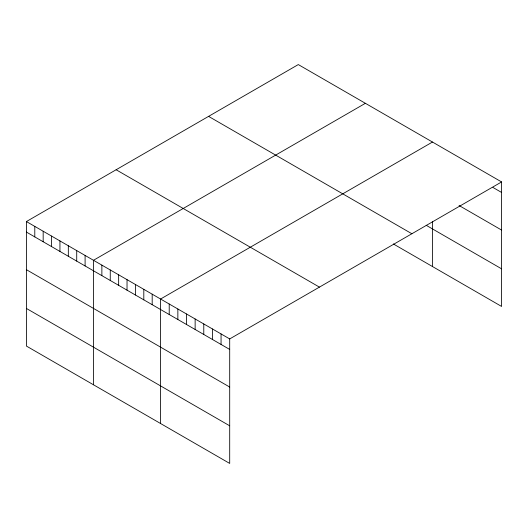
<?xml version="1.0" encoding="UTF-8"?>
<svg xmlns="http://www.w3.org/2000/svg" width="528" height="528" viewBox="0 0 528 528"><rect width="100%" height="100%" fill="white"/><g stroke="black" fill="none" stroke-linecap="round" stroke-linejoin="round"><path stroke-width="0.79" d="M26.4 221.555L229.7 338.923L229.7 463.426L26.4 346.058L26.4 221.555L298.3 64.574L501.6 181.942L501.6 306.445L393.347 243.943M365.389 103.303L93.489 260.284L93.489 384.787M432.478 142.039L160.578 299.02L160.578 423.522M229.7 338.923L501.6 181.942M492.961 187.466L501.6 192.456M459.063 205.511L501.6 230.069M426.188 225.291L501.6 268.831M208.573 116.378L411.873 233.746M116.127 169.752L319.427 287.12M26.4 232.063L229.7 349.437M26.4 269.683L229.7 387.05M26.4 308.438L229.7 425.812M432.478 221.654L432.478 266.541M221.06 333.94L221.06 344.447M212.414 328.951L212.414 339.458M203.775 323.961L203.775 334.468M195.136 318.971L195.136 329.479M186.496 313.982L186.496 324.496M177.857 308.999L177.857 319.506M169.217 304.009L169.217 314.516M152.189 294.175L152.189 304.689M143.807 289.337L143.807 299.845M135.419 284.493L135.419 295.007M127.03 279.655L127.03 290.162M118.648 274.811L118.648 285.318M110.26 269.966L110.26 280.48M101.871 265.129L101.871 275.636M85.1 255.446L85.1 265.954M76.718 250.602L76.718 261.109M68.33 245.764L68.33 256.271M59.941 240.92L59.941 251.427M51.559 236.075L51.559 246.589M43.171 231.238L43.171 241.745M34.789 226.393L34.789 236.907"/></g></svg>
